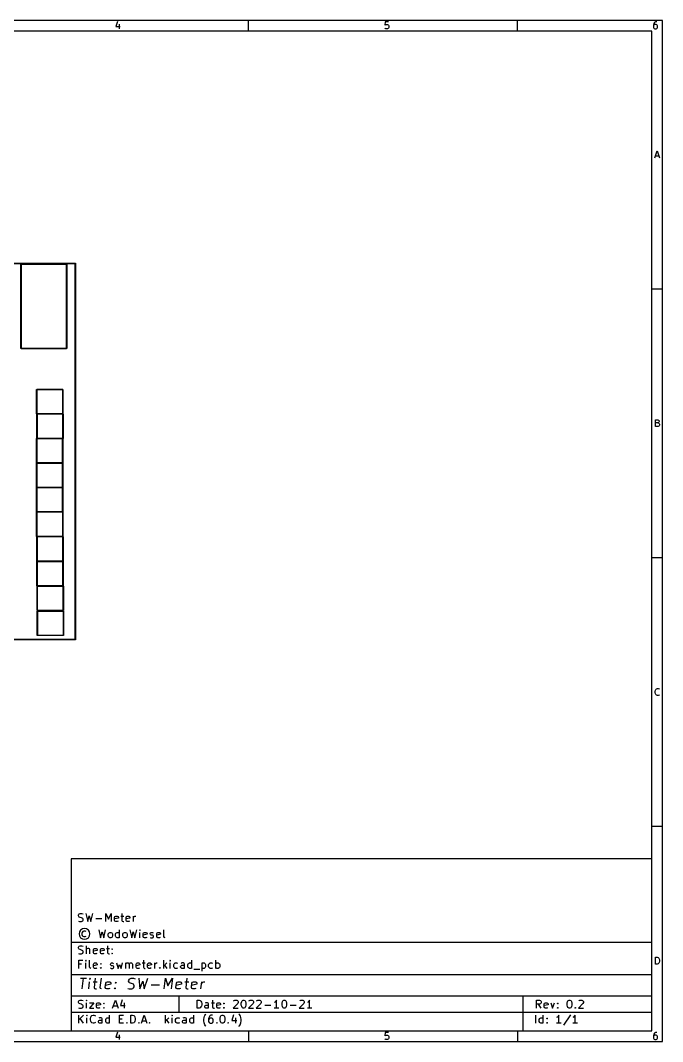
# Model space of a CAD drawing. Extents: x 10 to 287, y -200 to -10.
# Drawn here: x 167.6 to 287, y -200 to -10 of the extents above; entities that cross this region are included whole.
import ezdxf

# ---------------------------------------------------------------- set-up
doc = ezdxf.new("R2010")
doc.units = 0
doc.layers.add('BLACK', color=7, linetype='CONTINUOUS')

msp = doc.modelspace()

# ---------------------------------------------------------------- linework, layer by layer
at = {"layer": 'BLACK', "linetype": 'CONTINUOUS'}
for p, q in [((287.002, -10), (10, -10)), ((185.632, -10.2262), (185.323, -11.1548)), ((185.323, -11.1548), (186.127, -11.1548)), ((185.942, -10.7214), (185.942, -11.5881)), ((210, -12), (210, -10)), ((235.385, -10.2881), (235.323, -10.9071)), ((235.323, -10.9071), (235.385, -10.8452)), ((236.004, -10.2881), (235.385, -10.2881)), ((235.385, -10.8452), (235.508, -10.7833)), ((235.508, -10.7833), (235.818, -10.7833)), ((235.818, -10.7833), (235.942, -10.8452)), ((235.942, -10.8452), (236.004, -10.9071)), ((236.004, -10.9071), (236.065, -11.031)), ((236.065, -11.3405), (236.004, -11.4643)), ((236.065, -11.031), (236.065, -11.3405)), ((260, -12), (260, -10)), ((285.385, -10.5976), (285.323, -10.8452)), ((285.323, -10.8452), (285.323, -11.3405)), ((285.385, -10.9071), (285.323, -11.031)), ((285.323, -11.3405), (285.385, -11.4643)), ((285.508, -10.4119), (285.385, -10.5976)), ((285.446, -10.8452), (285.385, -10.9071)), ((285.57, -10.7833), (285.446, -10.8452)), ((285.57, -10.35), (285.508, -10.4119)), ((285.694, -10.2881), (285.57, -10.35)), ((285.818, -10.7833), (285.57, -10.7833)), ((285.942, -10.2881), (285.694, -10.2881)), ((285.942, -10.8452), (285.818, -10.7833)), ((286.004, -10.9071), (285.942, -10.8452)), ((286.065, -11.031), (286.004, -10.9071)), ((286.004, -11.4643), (286.065, -11.3405)), ((286.065, -11.3405), (286.065, -11.031)), ((287.002, -200.007), (287.002, -10)), ((285.002, -12), (12, -12)), ((235.385, -11.5262), (235.323, -11.4643)), ((235.508, -11.5881), (235.385, -11.5262)), ((235.818, -11.5881), (235.508, -11.5881)), ((235.942, -11.5262), (235.818, -11.5881)), ((236.004, -11.4643), (235.942, -11.5262)), ((285.002, -198.007), (285.002, -12)), ((285.385, -11.4643), (285.446, -11.5262)), ((285.446, -11.5262), (285.57, -11.5881)), ((285.57, -11.5881), (285.818, -11.5881)), ((285.818, -11.5881), (285.942, -11.5262)), ((285.942, -11.5262), (286.004, -11.4643)), ((285.569, -35.5881), (286.002, -34.2881)), ((285.693, -35.2167), (286.312, -35.2167)), ((286.002, -34.2881), (286.436, -35.5881)), ((98.155, -55.185), (177.79, -55.185)), ((177.74, -55.285), (98.205, -55.285)), ((167.65, -55.4), (167.657, -55.3823)), ((167.65, -71.05), (167.65, -55.4)), ((167.657, -55.3823), (167.675, -55.375)), ((167.675, -55.375), (176.175, -55.375)), ((167.7, -55.425), (167.7, -71.025)), ((176.15, -55.425), (167.7, -55.425)), ((176.15, -71.025), (176.15, -55.425)), ((176.175, -55.375), (176.193, -55.3823)), ((176.193, -55.3823), (176.2, -55.4)), ((176.2, -55.4), (176.2, -71.05)), ((177.74, -125.135), (177.74, -55.285)), ((177.79, -55.185), (177.825, -55.1996)), ((177.825, -55.1996), (177.84, -55.235)), ((177.84, -55.235), (177.84, -125.185)), ((287.002, -60), (285.002, -60)), ((167.657, -71.0677), (167.65, -71.05)), ((167.675, -71.075), (167.657, -71.0677)), ((176.175, -71.075), (167.675, -71.075)), ((167.7, -71.025), (176.15, -71.025)), ((176.193, -71.0677), (176.175, -71.075)), ((176.2, -71.05), (176.193, -71.0677)), ((170.58, -78.68), (170.587, -78.6623)), ((170.58, -83.18), (170.58, -78.68)), ((170.587, -78.6623), (170.605, -78.655)), ((170.605, -78.655), (175.455, -78.655)), ((170.63, -78.705), (170.63, -83.155)), ((175.43, -78.705), (170.63, -78.705)), ((175.43, -83.155), (175.43, -78.705)), ((175.455, -78.655), (175.473, -78.6623)), ((175.473, -78.6623), (175.48, -78.68)), ((175.48, -78.68), (175.48, -83.18)), ((170.587, -83.1977), (170.58, -83.18)), ((170.605, -83.205), (170.587, -83.1977)), ((175.455, -83.205), (170.605, -83.205)), ((170.605, -83.255), (170.612, -83.2373)), ((170.605, -87.755), (170.605, -83.255)), ((170.612, -83.2373), (170.63, -83.23)), ((170.63, -83.155), (175.43, -83.155)), ((170.63, -83.23), (175.48, -83.23)), ((170.655, -83.28), (170.655, -87.73)), ((175.455, -83.28), (170.655, -83.28)), ((175.473, -83.1977), (175.455, -83.205)), ((175.455, -87.73), (175.455, -83.28)), ((175.48, -83.18), (175.473, -83.1977)), ((175.48, -83.23), (175.498, -83.2373)), ((175.498, -83.2373), (175.505, -83.255)), ((175.505, -83.255), (175.505, -87.755)), ((285.662, -85.5881), (285.662, -84.2881)), ((285.662, -84.2881), (286.095, -84.2881)), ((286.095, -84.9071), (285.662, -84.9071)), ((286.095, -84.2881), (286.219, -84.35)), ((286.219, -84.8452), (286.095, -84.9071)), ((286.095, -84.9071), (286.281, -84.969)), ((286.219, -84.35), (286.281, -84.4119)), ((286.281, -84.7833), (286.219, -84.8452)), ((286.281, -84.4119), (286.343, -84.5357)), ((286.343, -84.6595), (286.281, -84.7833)), ((286.281, -84.969), (286.343, -85.031)), ((286.343, -85.4643), (286.281, -85.5262)), ((286.343, -84.5357), (286.343, -84.6595)), ((286.343, -85.031), (286.405, -85.1548)), ((286.405, -85.3405), (286.343, -85.4643)), ((286.405, -85.1548), (286.405, -85.3405)), ((286.157, -85.5881), (285.662, -85.5881)), ((286.281, -85.5262), (286.157, -85.5881)), ((170.555, -87.805), (170.562, -87.7873)), ((170.555, -92.305), (170.555, -87.805)), ((170.562, -87.7873), (170.58, -87.78)), ((170.58, -87.78), (170.63, -87.78)), ((170.612, -87.7727), (170.605, -87.755)), ((170.605, -87.83), (170.605, -92.28)), ((175.405, -87.83), (170.605, -87.83)), ((170.63, -87.78), (170.612, -87.7727)), ((170.655, -87.73), (175.455, -87.73)), ((175.405, -92.28), (175.405, -87.83)), ((175.48, -87.78), (175.43, -87.78)), ((175.43, -87.78), (175.448, -87.7873)), ((175.448, -87.7873), (175.455, -87.805)), ((175.455, -87.805), (175.455, -92.305)), ((175.498, -87.7727), (175.48, -87.78)), ((175.505, -87.755), (175.498, -87.7727)), ((170.562, -92.3227), (170.555, -92.305)), ((170.555, -92.38), (170.562, -92.3623)), ((170.555, -96.88), (170.555, -92.38)), ((170.58, -92.33), (170.562, -92.3227)), ((170.562, -92.3623), (170.58, -92.355)), ((175.43, -92.33), (170.58, -92.33)), ((170.58, -92.355), (175.43, -92.355)), ((170.605, -92.28), (175.405, -92.28)), ((170.605, -92.405), (170.605, -96.855)), ((175.405, -92.405), (170.605, -92.405)), ((175.405, -96.855), (175.405, -92.405)), ((175.448, -92.3227), (175.43, -92.33)), ((175.43, -92.355), (175.448, -92.3623)), ((175.455, -92.305), (175.448, -92.3227)), ((175.448, -92.3623), (175.455, -92.38)), ((175.455, -92.38), (175.455, -96.88)), ((170.562, -96.8977), (170.555, -96.88)), ((170.58, -96.905), (170.562, -96.8977)), ((170.605, -96.855), (175.405, -96.855)), ((175.448, -96.8977), (175.43, -96.905)), ((175.455, -96.88), (175.448, -96.8977)), ((170.555, -96.93), (170.562, -96.9123)), ((170.555, -101.43), (170.555, -96.93)), ((170.562, -96.9123), (170.58, -96.905)), ((170.605, -96.955), (170.605, -101.405)), ((175.405, -96.955), (170.605, -96.955)), ((175.405, -101.405), (175.405, -96.955)), ((175.43, -96.905), (175.448, -96.9123)), ((175.448, -96.9123), (175.455, -96.93)), ((175.455, -96.93), (175.455, -101.43)), ((170.562, -101.448), (170.555, -101.43)), ((170.58, -101.455), (170.562, -101.448)), ((170.605, -101.455), (170.58, -101.455)), ((170.58, -101.48), (170.587, -101.462)), ((170.58, -105.98), (170.58, -101.48)), ((170.587, -101.462), (170.605, -101.455)), ((170.605, -101.405), (175.405, -101.405)), ((170.63, -101.505), (170.63, -105.955)), ((175.43, -101.505), (170.63, -101.505)), ((175.448, -101.448), (175.43, -101.455)), ((175.43, -101.455), (175.455, -101.455)), ((175.43, -105.955), (175.43, -101.505)), ((175.455, -101.43), (175.448, -101.448)), ((175.455, -101.455), (175.473, -101.462)), ((175.473, -101.462), (175.48, -101.48)), ((175.48, -101.48), (175.48, -105.98)), ((170.587, -105.998), (170.58, -105.98)), ((170.605, -106.005), (170.587, -105.998)), ((175.455, -106.005), (170.605, -106.005)), ((170.605, -106.08), (170.612, -106.062)), ((170.605, -110.58), (170.605, -106.08)), ((170.612, -106.062), (170.63, -106.055)), ((170.63, -105.955), (175.43, -105.955)), ((170.63, -106.055), (175.48, -106.055)), ((170.655, -106.105), (170.655, -110.555)), ((175.455, -106.105), (170.655, -106.105)), ((175.473, -105.998), (175.455, -106.005)), ((175.455, -110.555), (175.455, -106.105)), ((175.48, -105.98), (175.473, -105.998)), ((175.48, -106.055), (175.498, -106.062)), ((175.498, -106.062), (175.505, -106.08)), ((175.505, -106.08), (175.505, -110.58)), ((287.002, -110), (285.002, -110)), ((170.612, -110.598), (170.605, -110.58)), ((170.63, -110.605), (170.612, -110.598)), ((175.48, -110.605), (170.63, -110.605)), ((170.63, -110.68), (170.637, -110.662)), ((170.63, -115.18), (170.63, -110.68)), ((170.637, -110.662), (170.655, -110.655)), ((170.655, -110.555), (175.455, -110.555)), ((170.655, -110.655), (175.505, -110.655)), ((170.68, -110.705), (170.68, -115.155)), ((175.48, -110.705), (170.68, -110.705)), ((175.498, -110.598), (175.48, -110.605)), ((175.48, -115.155), (175.48, -110.705)), ((175.505, -110.58), (175.498, -110.598)), ((175.505, -110.655), (175.523, -110.662)), ((175.523, -110.662), (175.53, -110.68)), ((175.53, -110.68), (175.53, -115.18)), ((170.637, -115.198), (170.63, -115.18)), ((170.655, -115.205), (170.637, -115.198)), ((175.505, -115.205), (170.655, -115.205)), ((170.655, -115.28), (170.662, -115.262)), ((170.655, -119.78), (170.655, -115.28)), ((170.662, -115.262), (170.68, -115.255)), ((170.68, -115.155), (175.48, -115.155)), ((170.68, -115.255), (175.53, -115.255)), ((170.705, -115.305), (170.705, -119.755)), ((175.505, -115.305), (170.705, -115.305)), ((175.523, -115.198), (175.505, -115.205)), ((175.505, -119.755), (175.505, -115.305)), ((175.53, -115.18), (175.523, -115.198)), ((175.53, -115.255), (175.548, -115.262)), ((175.548, -115.262), (175.555, -115.28)), ((175.555, -115.28), (175.555, -119.78)), ((170.662, -119.798), (170.655, -119.78)), ((170.68, -119.805), (170.662, -119.798)), ((175.53, -119.805), (170.68, -119.805)), ((170.705, -119.755), (175.505, -119.755)), ((170.705, -119.93), (170.712, -119.912)), ((170.705, -124.43), (170.705, -119.93)), ((170.712, -119.912), (170.73, -119.905)), ((170.73, -119.905), (175.58, -119.905)), ((170.755, -119.955), (170.755, -124.405)), ((175.555, -119.955), (170.755, -119.955)), ((175.548, -119.798), (175.53, -119.805)), ((175.555, -119.78), (175.548, -119.798)), ((175.555, -124.405), (175.555, -119.955)), ((175.58, -119.905), (175.598, -119.912)), ((175.598, -119.912), (175.605, -119.93)), ((175.605, -119.93), (175.605, -124.43)), ((177.79, -125.235), (98.155, -125.235)), ((98.205, -125.135), (177.74, -125.135)), ((170.712, -124.448), (170.705, -124.43)), ((170.73, -124.455), (170.712, -124.448)), ((175.58, -124.455), (170.73, -124.455)), ((170.755, -124.405), (175.555, -124.405)), ((175.598, -124.448), (175.58, -124.455)), ((175.605, -124.43), (175.598, -124.448)), ((177.825, -125.22), (177.79, -125.235)), ((177.84, -125.185), (177.825, -125.22)), ((285.6, -134.845), (285.662, -134.598)), ((285.6, -135.031), (285.6, -134.845)), ((285.662, -134.598), (285.724, -134.474)), ((285.724, -134.474), (285.847, -134.35)), ((285.847, -134.35), (286.033, -134.288)), ((286.033, -134.288), (286.157, -134.288)), ((286.157, -134.288), (286.343, -134.35)), ((286.343, -134.35), (286.405, -134.412)), ((285.662, -135.279), (285.6, -135.031)), ((285.724, -135.402), (285.662, -135.279)), ((285.847, -135.526), (285.724, -135.402)), ((286.033, -135.588), (285.847, -135.526)), ((286.157, -135.588), (286.033, -135.588)), ((286.343, -135.526), (286.157, -135.588)), ((286.405, -135.464), (286.343, -135.526)), ((287.002, -160), (285.002, -160)), ((177.002, -166.007), (177.002, -198.007)), ((285.002, -166.007), (177.002, -166.007)), ((285.002, -198.007), (285.002, -166.007)), ((178.363, -176.471), (178.434, -176.329)), ((178.363, -176.614), (178.363, -176.471)), ((178.434, -176.757), (178.363, -176.614)), ((178.434, -176.329), (178.506, -176.257)), ((178.506, -176.257), (178.649, -176.186)), ((178.649, -176.186), (179.006, -176.186)), ((179.006, -176.186), (179.22, -176.257)), ((179.72, -176.186), (180.077, -177.686)), ((180.077, -177.686), (180.363, -176.614)), ((180.363, -176.614), (180.649, -177.686)), ((180.649, -177.686), (181.006, -176.186)), ((183.434, -177.686), (183.434, -176.186)), ((183.434, -176.186), (183.934, -177.257)), ((183.934, -177.257), (184.434, -176.186)), ((184.434, -176.186), (184.434, -177.686)), ((185.149, -176.757), (185.291, -176.686)), ((185.291, -176.686), (185.577, -176.686)), ((185.577, -176.686), (185.72, -176.757)), ((186.22, -176.686), (186.791, -176.686)), ((186.434, -176.186), (186.434, -177.471)), ((187.291, -176.757), (187.434, -176.686)), ((187.434, -176.686), (187.72, -176.686)), ((187.72, -176.686), (187.863, -176.757)), ((188.577, -177.686), (188.577, -176.686)), ((188.72, -176.757), (188.863, -176.686)), ((188.863, -176.686), (189.006, -176.686)), ((178.363, -177.614), (178.577, -177.686)), ((178.506, -176.829), (178.434, -176.757)), ((178.649, -176.9), (178.506, -176.829)), ((178.577, -177.686), (178.934, -177.686)), ((178.934, -176.971), (178.649, -176.9)), ((179.077, -177.043), (178.934, -176.971)), ((178.934, -177.686), (179.077, -177.614)), ((179.149, -177.114), (179.077, -177.043)), ((179.077, -177.614), (179.149, -177.543)), ((179.22, -177.257), (179.149, -177.114)), ((179.149, -177.543), (179.22, -177.4)), ((179.22, -177.4), (179.22, -177.257)), ((181.577, -177.114), (182.72, -177.114)), ((185.077, -176.9), (185.149, -176.757)), ((185.077, -177.471), (185.077, -176.9)), ((185.791, -177.043), (185.077, -177.186)), ((185.149, -177.614), (185.077, -177.471)), ((185.291, -177.686), (185.149, -177.614)), ((185.577, -177.686), (185.291, -177.686)), ((185.72, -177.614), (185.577, -177.686)), ((185.72, -176.757), (185.791, -176.9)), ((185.791, -176.9), (185.791, -177.043)), ((186.434, -177.471), (186.506, -177.614)), ((186.506, -177.614), (186.649, -177.686)), ((186.649, -177.686), (186.791, -177.686)), ((187.22, -176.9), (187.291, -176.757)), ((187.22, -177.471), (187.22, -176.9)), ((187.934, -177.043), (187.22, -177.186)), ((187.291, -177.614), (187.22, -177.471)), ((187.434, -177.686), (187.291, -177.614)), ((187.72, -177.686), (187.434, -177.686)), ((187.863, -177.614), (187.72, -177.686)), ((187.863, -176.757), (187.934, -176.9)), ((187.934, -176.9), (187.934, -177.043)), ((188.577, -176.971), (188.649, -176.829)), ((188.649, -176.829), (188.72, -176.757)), ((178.554, -179.614), (178.483, -179.971)), ((178.483, -179.971), (178.554, -180.329)), ((178.769, -179.257), (178.554, -179.614)), ((178.554, -180.329), (178.769, -180.686)), ((179.126, -179.043), (178.769, -179.257)), ((179.054, -179.686), (178.983, -179.829)), ((178.983, -179.829), (178.983, -180.114)), ((178.983, -180.114), (179.054, -180.257)), ((179.197, -179.543), (179.054, -179.686)), ((179.054, -180.257), (179.197, -180.4)), ((179.483, -178.971), (179.126, -179.043)), ((179.34, -179.471), (179.197, -179.543)), ((179.197, -180.4), (179.34, -180.471)), ((179.626, -179.471), (179.34, -179.471)), ((179.34, -180.471), (179.626, -180.471)), ((179.84, -179.043), (179.483, -178.971)), ((179.769, -179.543), (179.626, -179.471)), ((179.626, -180.471), (179.769, -180.4)), ((180.197, -179.257), (179.84, -179.043)), ((180.411, -179.614), (180.197, -179.257)), ((180.197, -180.686), (180.411, -180.329)), ((180.483, -179.971), (180.411, -179.614)), ((180.411, -180.329), (180.483, -179.971)), ((182.126, -179.186), (182.483, -180.686)), ((182.483, -180.686), (182.769, -179.614)), ((182.769, -179.614), (183.054, -180.686)), ((183.054, -180.686), (183.411, -179.186)), ((183.911, -179.971), (183.983, -179.829)), ((183.911, -180.4), (183.911, -179.971)), ((183.983, -180.543), (183.911, -180.4)), ((183.983, -179.829), (184.054, -179.757)), ((184.054, -179.757), (184.197, -179.686)), ((184.197, -179.686), (184.411, -179.686)), ((184.411, -179.686), (184.554, -179.757)), ((184.554, -179.757), (184.626, -179.829)), ((184.626, -179.829), (184.697, -179.971)), ((184.697, -180.4), (184.626, -180.543)), ((184.697, -179.971), (184.697, -180.4)), ((185.269, -179.971), (185.34, -179.829)), ((185.269, -180.4), (185.269, -179.971)), ((185.34, -180.543), (185.269, -180.4)), ((185.34, -179.829), (185.411, -179.757)), ((185.411, -179.757), (185.554, -179.686)), ((185.554, -179.686), (185.84, -179.686)), ((185.84, -179.686), (185.983, -179.757)), ((185.983, -180.686), (185.983, -179.186)), ((186.626, -179.971), (186.697, -179.829)), ((186.626, -180.4), (186.626, -179.971)), ((186.697, -180.543), (186.626, -180.4)), ((186.697, -179.829), (186.769, -179.757)), ((186.769, -179.757), (186.911, -179.686)), ((186.911, -179.686), (187.126, -179.686)), ((187.126, -179.686), (187.269, -179.757)), ((187.269, -179.757), (187.34, -179.829)), ((187.34, -179.829), (187.411, -179.971)), ((187.411, -180.4), (187.34, -180.543)), ((187.411, -179.971), (187.411, -180.4)), ((187.911, -179.186), (188.269, -180.686)), ((188.269, -180.686), (188.554, -179.614)), ((188.554, -179.614), (188.84, -180.686)), ((188.84, -180.686), (189.197, -179.186)), ((189.769, -179.186), (189.697, -179.257)), ((189.697, -179.257), (189.769, -179.329)), ((189.84, -179.257), (189.769, -179.186)), ((189.769, -179.186), (189.769, -179.329)), ((189.769, -179.329), (189.84, -179.257)), ((189.769, -180.686), (189.769, -179.686)), ((190.411, -179.9), (190.483, -179.757)), ((190.411, -180.471), (190.411, -179.9)), ((191.126, -180.043), (190.411, -180.186)), ((190.483, -180.614), (190.411, -180.471)), ((190.483, -179.757), (190.626, -179.686)), ((190.626, -179.686), (190.911, -179.686)), ((190.911, -179.686), (191.054, -179.757)), ((191.054, -179.757), (191.126, -179.9)), ((191.126, -179.9), (191.126, -180.043)), ((191.697, -179.9), (191.769, -179.757)), ((191.697, -179.971), (191.697, -179.9)), ((191.769, -180.114), (191.697, -179.971)), ((191.769, -179.757), (191.911, -179.686)), ((191.911, -180.186), (191.769, -180.114)), ((191.911, -179.686), (192.126, -179.686)), ((192.126, -180.186), (191.911, -180.186)), ((192.126, -179.686), (192.269, -179.757)), ((192.269, -180.257), (192.126, -180.186)), ((192.34, -180.4), (192.269, -180.257)), ((192.269, -180.614), (192.34, -180.471)), ((192.34, -180.471), (192.34, -180.4)), ((192.911, -179.9), (192.983, -179.757)), ((192.911, -180.471), (192.911, -179.9)), ((193.626, -180.043), (192.911, -180.186)), ((192.983, -180.614), (192.911, -180.471)), ((192.983, -179.757), (193.126, -179.686)), ((193.126, -179.686), (193.411, -179.686)), ((193.411, -179.686), (193.554, -179.757)), ((193.554, -179.757), (193.626, -179.9)), ((193.626, -179.9), (193.626, -180.043)), ((194.269, -180.471), (194.269, -179.186)), ((194.34, -180.614), (194.269, -180.471)), ((177.002, -181.507), (285.002, -181.507)), ((178.363, -182.471), (178.434, -182.329)), ((178.434, -182.329), (178.506, -182.257)), ((178.506, -182.257), (178.649, -182.186)), ((178.649, -182.186), (179.006, -182.186)), ((178.769, -180.686), (179.126, -180.9)), ((179.006, -182.186), (179.22, -182.257)), ((179.126, -180.9), (179.483, -180.971)), ((179.483, -180.971), (179.84, -180.9)), ((179.84, -180.9), (180.197, -180.686)), ((179.863, -183.686), (179.863, -182.186)), ((183.791, -182.186), (183.791, -183.471)), ((184.054, -180.614), (183.983, -180.543)), ((184.197, -180.686), (184.054, -180.614)), ((184.411, -180.686), (184.197, -180.686)), ((184.554, -180.614), (184.411, -180.686)), ((184.626, -180.543), (184.554, -180.614)), ((185.411, -180.614), (185.34, -180.543)), ((185.554, -180.686), (185.411, -180.614)), ((185.84, -180.686), (185.554, -180.686)), ((185.983, -180.614), (185.84, -180.686)), ((186.769, -180.614), (186.697, -180.543)), ((186.911, -180.686), (186.769, -180.614)), ((187.126, -180.686), (186.911, -180.686)), ((187.269, -180.614), (187.126, -180.686)), ((187.34, -180.543), (187.269, -180.614)), ((190.626, -180.686), (190.483, -180.614)), ((190.911, -180.686), (190.626, -180.686)), ((191.054, -180.614), (190.911, -180.686)), ((191.697, -180.614), (191.84, -180.686)), ((191.84, -180.686), (192.126, -180.686)), ((192.126, -180.686), (192.269, -180.614)), ((193.126, -180.686), (192.983, -180.614)), ((193.411, -180.686), (193.126, -180.686)), ((193.554, -180.614), (193.411, -180.686)), ((194.483, -180.686), (194.34, -180.614)), ((178.363, -182.614), (178.363, -182.471)), ((178.434, -182.757), (178.363, -182.614)), ((178.363, -183.614), (178.577, -183.686)), ((178.506, -182.829), (178.434, -182.757)), ((178.649, -182.9), (178.506, -182.829)), ((178.577, -183.686), (178.934, -183.686)), ((178.934, -182.971), (178.649, -182.9)), ((179.077, -183.043), (178.934, -182.971)), ((178.934, -183.686), (179.077, -183.614)), ((179.149, -183.114), (179.077, -183.043)), ((179.077, -183.614), (179.149, -183.543)), ((179.22, -183.257), (179.149, -183.114)), ((179.149, -183.543), (179.22, -183.4)), ((179.22, -183.4), (179.22, -183.257)), ((179.934, -182.757), (179.863, -182.829)), ((180.077, -182.686), (179.934, -182.757)), ((180.291, -182.686), (180.077, -182.686)), ((180.434, -182.757), (180.291, -182.686)), ((180.506, -182.9), (180.434, -182.757)), ((180.506, -183.686), (180.506, -182.9)), ((181.149, -182.9), (181.22, -182.757)), ((181.149, -183.471), (181.149, -182.9)), ((181.863, -183.043), (181.149, -183.186)), ((181.22, -183.614), (181.149, -183.471)), ((181.22, -182.757), (181.363, -182.686)), ((181.363, -183.686), (181.22, -183.614)), ((181.363, -182.686), (181.649, -182.686)), ((181.649, -183.686), (181.363, -183.686)), ((181.649, -182.686), (181.791, -182.757)), ((181.791, -183.614), (181.649, -183.686)), ((181.791, -182.757), (181.863, -182.9)), ((181.863, -182.9), (181.863, -183.043)), ((182.434, -182.9), (182.506, -182.757)), ((182.434, -183.471), (182.434, -182.9)), ((183.149, -183.043), (182.434, -183.186)), ((182.506, -183.614), (182.434, -183.471)), ((182.506, -182.757), (182.649, -182.686)), ((182.649, -183.686), (182.506, -183.614)), ((182.649, -182.686), (182.934, -182.686)), ((182.934, -183.686), (182.649, -183.686)), ((182.934, -182.686), (183.077, -182.757)), ((183.077, -183.614), (182.934, -183.686)), ((183.077, -182.757), (183.149, -182.9)), ((183.149, -182.9), (183.149, -183.043)), ((183.577, -182.686), (184.149, -182.686)), ((183.791, -183.471), (183.863, -183.614)), ((183.863, -183.614), (184.006, -183.686)), ((184.006, -183.686), (184.149, -183.686)), ((184.577, -182.829), (184.649, -182.757)), ((184.649, -182.9), (184.577, -182.829)), ((184.577, -183.614), (184.649, -183.543)), ((184.649, -183.686), (184.577, -183.614)), ((184.649, -182.757), (184.72, -182.829)), ((184.649, -182.757), (184.649, -182.9)), ((184.72, -182.829), (184.649, -182.9)), ((184.649, -183.543), (184.72, -183.614)), ((184.649, -183.543), (184.649, -183.686)), ((184.72, -183.614), (184.649, -183.686)), ((285.662, -185.588), (285.662, -184.288)), ((285.662, -184.288), (285.971, -184.288)), ((285.971, -184.288), (286.157, -184.35)), ((178.434, -186.386), (178.434, -184.886)), ((178.434, -184.886), (179.149, -184.886)), ((178.934, -185.6), (178.434, -185.6)), ((179.72, -184.886), (179.649, -184.957)), ((179.649, -184.957), (179.72, -185.029)), ((179.791, -184.957), (179.72, -184.886)), ((179.72, -184.886), (179.72, -185.029)), ((179.72, -185.029), (179.791, -184.957)), ((179.72, -186.386), (179.72, -185.386)), ((180.434, -186.171), (180.434, -184.886)), ((180.506, -186.314), (180.434, -186.171)), ((181.149, -185.6), (181.22, -185.457)), ((181.149, -186.171), (181.149, -185.6)), ((181.863, -185.743), (181.149, -185.886)), ((181.22, -186.314), (181.149, -186.171)), ((181.22, -185.457), (181.363, -185.386)), ((181.363, -185.386), (181.649, -185.386)), ((181.649, -185.386), (181.791, -185.457)), ((181.791, -185.457), (181.863, -185.6)), ((181.863, -185.6), (181.863, -185.743)), ((182.434, -185.529), (182.506, -185.457)), ((182.506, -185.6), (182.434, -185.529)), ((182.506, -185.457), (182.577, -185.529)), ((182.506, -185.457), (182.506, -185.6)), ((182.577, -185.529), (182.506, -185.6)), ((184.291, -185.6), (184.363, -185.457)), ((184.291, -185.671), (184.291, -185.6)), ((184.363, -185.814), (184.291, -185.671)), ((184.363, -185.457), (184.506, -185.386)), ((184.506, -185.886), (184.363, -185.814)), ((184.506, -185.386), (184.72, -185.386)), ((184.72, -185.886), (184.506, -185.886)), ((184.72, -185.386), (184.863, -185.457)), ((184.863, -185.957), (184.72, -185.886)), ((184.934, -186.1), (184.863, -185.957)), ((184.863, -186.314), (184.934, -186.171)), ((184.934, -186.171), (184.934, -186.1)), ((185.434, -185.386), (185.72, -186.386)), ((185.72, -186.386), (186.006, -185.671)), ((186.006, -185.671), (186.291, -186.386)), ((186.291, -186.386), (186.577, -185.386)), ((187.149, -186.386), (187.149, -185.386)), ((187.149, -185.529), (187.22, -185.457)), ((187.22, -185.457), (187.363, -185.386)), ((187.363, -185.386), (187.577, -185.386)), ((187.577, -185.386), (187.72, -185.457)), ((187.72, -185.457), (187.791, -185.6)), ((187.791, -185.6), (187.863, -185.457)), ((187.791, -185.6), (187.791, -186.386)), ((187.863, -185.457), (188.006, -185.386)), ((188.006, -185.386), (188.22, -185.386)), ((188.22, -185.386), (188.363, -185.457)), ((188.363, -185.457), (188.434, -185.6)), ((188.434, -185.6), (188.434, -186.386)), ((189.077, -185.6), (189.149, -185.457)), ((189.077, -186.171), (189.077, -185.6)), ((189.791, -185.743), (189.077, -185.886)), ((189.149, -186.314), (189.077, -186.171)), ((189.149, -185.457), (189.291, -185.386)), ((189.291, -185.386), (189.577, -185.386)), ((189.577, -185.386), (189.72, -185.457)), ((189.72, -185.457), (189.791, -185.6)), ((189.791, -185.6), (189.791, -185.743)), ((190.22, -185.386), (190.791, -185.386)), ((190.434, -184.886), (190.434, -186.171)), ((190.434, -186.171), (190.506, -186.314)), ((191.22, -185.6), (191.291, -185.457)), ((191.22, -186.171), (191.22, -185.6)), ((191.934, -185.743), (191.22, -185.886)), ((191.291, -186.314), (191.22, -186.171)), ((191.291, -185.457), (191.434, -185.386)), ((191.434, -185.386), (191.72, -185.386)), ((191.72, -185.386), (191.863, -185.457)), ((191.863, -185.457), (191.934, -185.6)), ((191.934, -185.6), (191.934, -185.743)), ((192.577, -186.386), (192.577, -185.386)), ((192.577, -185.671), (192.649, -185.529)), ((192.649, -185.529), (192.72, -185.457)), ((192.72, -185.457), (192.863, -185.386)), ((192.863, -185.386), (193.006, -185.386)), ((194.22, -186.386), (194.22, -184.886)), ((194.791, -185.386), (194.22, -185.957)), ((194.363, -185.814), (194.791, -186.386)), ((195.434, -184.886), (195.363, -184.957)), ((195.363, -184.957), (195.434, -185.029)), ((195.506, -184.957), (195.434, -184.886)), ((195.434, -184.886), (195.434, -185.029)), ((195.434, -185.029), (195.506, -184.957)), ((195.434, -186.386), (195.434, -185.386)), ((196.077, -185.671), (196.149, -185.529)), ((196.077, -186.1), (196.077, -185.671)), ((196.149, -186.243), (196.077, -186.1)), ((196.149, -185.529), (196.22, -185.457)), ((196.22, -185.457), (196.363, -185.386)), ((196.363, -185.386), (196.649, -185.386)), ((196.649, -185.386), (196.791, -185.457)), ((197.363, -186.029), (197.434, -185.886)), ((197.363, -186.171), (197.363, -186.029)), ((197.434, -186.314), (197.363, -186.171)), ((197.577, -185.386), (197.434, -185.457)), ((197.434, -185.886), (197.577, -185.814)), ((197.863, -185.386), (197.577, -185.386)), ((197.577, -185.814), (197.934, -185.814)), ((198.006, -185.457), (197.863, -185.386)), ((197.934, -185.814), (198.077, -185.743)), ((198.077, -185.6), (198.006, -185.457)), ((198.077, -186.386), (198.077, -185.6)), ((198.72, -185.671), (198.791, -185.529)), ((198.72, -186.1), (198.72, -185.671)), ((198.791, -186.243), (198.72, -186.1)), ((198.791, -185.529), (198.863, -185.457)), ((198.863, -185.457), (199.006, -185.386)), ((199.006, -185.386), (199.291, -185.386)), ((199.291, -185.386), (199.434, -185.457)), ((199.434, -186.386), (199.434, -184.886)), ((201.291, -185.386), (201.291, -186.886)), ((201.291, -185.457), (201.434, -185.386)), ((201.434, -185.386), (201.72, -185.386)), ((201.72, -185.386), (201.863, -185.457)), ((201.863, -185.457), (201.934, -185.529)), ((201.934, -185.529), (202.006, -185.671)), ((202.006, -186.1), (201.934, -186.243)), ((202.006, -185.671), (202.006, -186.1)), ((202.577, -185.671), (202.649, -185.529)), ((202.577, -186.1), (202.577, -185.671)), ((202.649, -186.243), (202.577, -186.1)), ((202.649, -185.529), (202.72, -185.457)), ((202.72, -185.457), (202.863, -185.386)), ((202.863, -185.386), (203.149, -185.386)), ((203.149, -185.386), (203.291, -185.457)), ((203.934, -186.386), (203.934, -184.886)), ((203.934, -185.457), (204.077, -185.386)), ((204.077, -185.386), (204.363, -185.386)), ((204.363, -185.386), (204.506, -185.457)), ((204.506, -185.457), (204.577, -185.529)), ((204.577, -185.529), (204.649, -185.671)), ((204.649, -186.1), (204.577, -186.243)), ((204.649, -185.671), (204.649, -186.1)), ((285.971, -185.588), (285.662, -185.588)), ((286.157, -185.526), (285.971, -185.588)), ((286.157, -184.35), (286.281, -184.474)), ((286.281, -185.402), (286.157, -185.526)), ((286.281, -184.474), (286.343, -184.598)), ((286.343, -185.279), (286.281, -185.402)), ((286.343, -184.598), (286.405, -184.845)), ((286.405, -185.031), (286.343, -185.279)), ((286.405, -184.845), (286.405, -185.031)), ((177.002, -187.507), (285.002, -187.507)), ((180.649, -186.386), (180.506, -186.314)), ((181.363, -186.386), (181.22, -186.314)), ((181.649, -186.386), (181.363, -186.386)), ((181.791, -186.314), (181.649, -186.386)), ((182.434, -186.314), (182.506, -186.243)), ((182.506, -186.386), (182.434, -186.314)), ((182.506, -186.243), (182.577, -186.314)), ((182.506, -186.243), (182.506, -186.386)), ((182.577, -186.314), (182.506, -186.386)), ((184.291, -186.314), (184.434, -186.386)), ((184.434, -186.386), (184.72, -186.386)), ((184.72, -186.386), (184.863, -186.314)), ((189.291, -186.386), (189.149, -186.314)), ((189.577, -186.386), (189.291, -186.386)), ((189.72, -186.314), (189.577, -186.386)), ((190.506, -186.314), (190.649, -186.386)), ((190.649, -186.386), (190.791, -186.386)), ((191.434, -186.386), (191.291, -186.314)), ((191.72, -186.386), (191.434, -186.386)), ((191.863, -186.314), (191.72, -186.386)), ((193.434, -186.314), (193.506, -186.243)), ((193.506, -186.386), (193.434, -186.314)), ((193.506, -186.243), (193.577, -186.314)), ((193.506, -186.243), (193.506, -186.386)), ((193.577, -186.314), (193.506, -186.386)), ((196.22, -186.314), (196.149, -186.243)), ((196.363, -186.386), (196.22, -186.314)), ((196.649, -186.386), (196.363, -186.386)), ((196.791, -186.314), (196.649, -186.386)), ((197.577, -186.386), (197.434, -186.314)), ((197.934, -186.386), (197.577, -186.386)), ((198.077, -186.314), (197.934, -186.386)), ((198.863, -186.314), (198.791, -186.243)), ((199.006, -186.386), (198.863, -186.314)), ((199.291, -186.386), (199.006, -186.386)), ((199.434, -186.314), (199.291, -186.386)), ((199.791, -186.529), (200.934, -186.529)), ((201.434, -186.386), (201.291, -186.314)), ((201.72, -186.386), (201.434, -186.386)), ((201.863, -186.314), (201.72, -186.386)), ((201.934, -186.243), (201.863, -186.314)), ((202.72, -186.314), (202.649, -186.243)), ((202.863, -186.386), (202.72, -186.314)), ((203.149, -186.386), (202.863, -186.386)), ((203.291, -186.314), (203.149, -186.386)), ((204.077, -186.386), (203.934, -186.314)), ((204.363, -186.386), (204.077, -186.386)), ((204.506, -186.314), (204.363, -186.386)), ((204.577, -186.243), (204.506, -186.314)), ((178.715, -188.212), (179.857, -188.212)), ((179.036, -190.212), (179.286, -188.212)), ((180.274, -190.212), (180.441, -188.879)), ((180.524, -188.212), (180.417, -188.307)), ((180.417, -188.307), (180.5, -188.402)), ((180.524, -188.212), (180.5, -188.402)), ((180.5, -188.402), (180.607, -188.307)), ((180.607, -188.307), (180.524, -188.212)), ((181.107, -188.879), (181.869, -188.879)), ((181.476, -188.212), (181.262, -189.926)), ((181.262, -189.926), (181.334, -190.117)), ((182.405, -189.926), (182.619, -188.212)), ((182.476, -190.117), (182.405, -189.926)), ((183.357, -189.926), (183.453, -189.164)), ((183.429, -190.117), (183.357, -189.926)), ((184.381, -189.355), (183.405, -189.545)), ((183.453, -189.164), (183.572, -188.974)), ((183.572, -188.974), (183.774, -188.879)), ((183.774, -188.879), (184.155, -188.879)), ((184.155, -188.879), (184.334, -188.974)), ((184.334, -188.974), (184.405, -189.164)), ((184.405, -189.164), (184.381, -189.355)), ((185.179, -189.069), (185.286, -188.974)), ((185.262, -189.164), (185.179, -189.069)), ((185.286, -188.974), (185.262, -189.164)), ((185.369, -189.069), (185.262, -189.164)), ((185.286, -188.974), (185.369, -189.069)), ((187.691, -188.783), (187.715, -188.593)), ((187.762, -188.974), (187.691, -188.783)), ((187.715, -188.593), (187.834, -188.402)), ((187.846, -189.069), (187.762, -188.974)), ((187.834, -188.402), (187.941, -188.307)), ((188.024, -189.164), (187.846, -189.069)), ((187.941, -188.307), (188.143, -188.212)), ((188.393, -189.26), (188.024, -189.164)), ((188.143, -188.212), (188.619, -188.212)), ((188.572, -189.355), (188.393, -189.26)), ((188.655, -189.45), (188.572, -189.355)), ((188.584, -190.021), (188.703, -189.831)), ((188.619, -188.212), (188.893, -188.307)), ((188.726, -189.641), (188.655, -189.45)), ((188.703, -189.831), (188.726, -189.641)), ((189.572, -188.212), (189.798, -190.212)), ((189.798, -190.212), (190.357, -188.783)), ((190.357, -188.783), (190.56, -190.212)), ((190.56, -190.212), (191.286, -188.212)), ((191.893, -189.45), (193.417, -189.45)), ((194.274, -190.212), (194.524, -188.212)), ((194.524, -188.212), (195.012, -189.641)), ((195.012, -189.641), (195.857, -188.212)), ((195.857, -188.212), (195.607, -190.212)), ((196.5, -189.926), (196.596, -189.164)), ((196.572, -190.117), (196.5, -189.926)), ((197.524, -189.355), (196.548, -189.545)), ((196.596, -189.164), (196.715, -188.974)), ((196.715, -188.974), (196.917, -188.879)), ((196.917, -188.879), (197.298, -188.879)), ((197.298, -188.879), (197.476, -188.974)), ((197.476, -188.974), (197.548, -189.164)), ((197.548, -189.164), (197.524, -189.355)), ((198.155, -188.879), (198.917, -188.879)), ((198.524, -188.212), (198.31, -189.926)), ((198.31, -189.926), (198.381, -190.117)), ((199.357, -189.926), (199.453, -189.164)), ((199.429, -190.117), (199.357, -189.926)), ((200.381, -189.355), (199.405, -189.545)), ((199.453, -189.164), (199.572, -188.974)), ((199.572, -188.974), (199.774, -188.879)), ((199.774, -188.879), (200.155, -188.879)), ((200.155, -188.879), (200.334, -188.974)), ((200.334, -188.974), (200.405, -189.164)), ((200.405, -189.164), (200.381, -189.355)), ((201.131, -190.212), (201.298, -188.879)), ((201.25, -189.26), (201.369, -189.069)), ((201.369, -189.069), (201.476, -188.974)), ((201.476, -188.974), (201.679, -188.879)), ((201.679, -188.879), (201.869, -188.879)), ((177.002, -191.507), (285.002, -191.507)), ((181.334, -190.117), (181.512, -190.212)), ((181.512, -190.212), (181.703, -190.212)), ((182.655, -190.212), (182.476, -190.117)), ((183.607, -190.212), (183.429, -190.117)), ((183.988, -190.212), (183.607, -190.212)), ((184.191, -190.117), (183.988, -190.212)), ((185.048, -190.117), (185.155, -190.021)), ((185.131, -190.212), (185.048, -190.117)), ((185.155, -190.021), (185.131, -190.212)), ((185.238, -190.117), (185.131, -190.212)), ((185.155, -190.021), (185.238, -190.117)), ((187.524, -190.117), (187.798, -190.212)), ((187.798, -190.212), (188.274, -190.212)), ((188.274, -190.212), (188.476, -190.117)), ((188.476, -190.117), (188.584, -190.021)), ((196.75, -190.212), (196.572, -190.117)), ((197.131, -190.212), (196.75, -190.212)), ((197.002, -191.507), (197.002, -194.507)), ((197.334, -190.117), (197.131, -190.212)), ((198.381, -190.117), (198.56, -190.212)), ((198.56, -190.212), (198.75, -190.212)), ((199.607, -190.212), (199.429, -190.117)), ((199.988, -190.212), (199.607, -190.212)), ((200.191, -190.117), (199.988, -190.212)), ((261.002, -191.507), (261.002, -198.007)), ((178.363, -192.571), (178.434, -192.429)), ((178.363, -192.714), (178.363, -192.571)), ((178.434, -192.857), (178.363, -192.714)), ((178.363, -193.714), (178.577, -193.786)), ((178.434, -192.429), (178.506, -192.357)), ((178.506, -192.929), (178.434, -192.857)), ((178.506, -192.357), (178.649, -192.286)), ((178.649, -193), (178.506, -192.929)), ((178.577, -193.786), (178.934, -193.786)), ((178.649, -192.286), (179.006, -192.286)), ((178.934, -193.071), (178.649, -193)), ((179.077, -193.143), (178.934, -193.071)), ((178.934, -193.786), (179.077, -193.714)), ((179.006, -192.286), (179.22, -192.357)), ((179.149, -193.214), (179.077, -193.143)), ((179.077, -193.714), (179.149, -193.643)), ((179.22, -193.357), (179.149, -193.214)), ((179.149, -193.643), (179.22, -193.5)), ((179.22, -193.5), (179.22, -193.357)), ((179.863, -192.286), (179.791, -192.357)), ((179.791, -192.357), (179.863, -192.429)), ((179.934, -192.357), (179.863, -192.286)), ((179.863, -192.286), (179.863, -192.429)), ((179.863, -192.429), (179.934, -192.357)), ((179.863, -193.786), (179.863, -192.786)), ((180.434, -192.786), (181.22, -192.786)), ((181.22, -192.786), (180.434, -193.786)), ((180.434, -193.786), (181.22, -193.786)), ((181.72, -193), (181.791, -192.857)), ((181.72, -193.571), (181.72, -193)), ((182.434, -193.143), (181.72, -193.286)), ((181.791, -193.714), (181.72, -193.571)), ((181.791, -192.857), (181.934, -192.786)), ((181.934, -193.786), (181.791, -193.714)), ((181.934, -192.786), (182.22, -192.786)), ((182.22, -193.786), (181.934, -193.786)), ((182.22, -192.786), (182.363, -192.857)), ((182.363, -193.714), (182.22, -193.786)), ((182.363, -192.857), (182.434, -193)), ((182.434, -193), (182.434, -193.143)), ((183.006, -192.929), (183.077, -192.857)), ((183.077, -193), (183.006, -192.929)), ((183.006, -193.714), (183.077, -193.643)), ((183.077, -193.786), (183.006, -193.714)), ((183.077, -192.857), (183.149, -192.929)), ((183.077, -192.857), (183.077, -193)), ((183.149, -192.929), (183.077, -193)), ((183.077, -193.643), (183.149, -193.714)), ((183.077, -193.643), (183.077, -193.786)), ((183.149, -193.714), (183.077, -193.786)), ((184.72, -193.786), (185.22, -192.286)), ((184.863, -193.357), (185.577, -193.357)), ((185.22, -192.286), (185.72, -193.786)), ((186.506, -192.214), (186.149, -193.286)), ((186.149, -193.286), (187.077, -193.286)), ((186.863, -192.786), (186.863, -193.786)), ((200.434, -193.786), (200.434, -192.286)), ((200.434, -192.286), (200.791, -192.286)), ((200.791, -193.786), (200.434, -193.786)), ((200.791, -192.286), (201.006, -192.357)), ((201.006, -193.714), (200.791, -193.786)), ((201.006, -192.357), (201.149, -192.5)), ((201.149, -193.571), (201.006, -193.714)), ((201.149, -192.5), (201.22, -192.643)), ((201.22, -193.429), (201.149, -193.571)), ((201.22, -192.643), (201.291, -192.929)), ((201.291, -193.143), (201.22, -193.429)), ((201.291, -192.929), (201.291, -193.143)), ((201.863, -193.429), (201.934, -193.286)), ((201.863, -193.571), (201.863, -193.429)), ((201.934, -193.714), (201.863, -193.571)), ((202.077, -192.786), (201.934, -192.857)), ((201.934, -193.286), (202.077, -193.214)), ((202.077, -193.786), (201.934, -193.714)), ((202.363, -192.786), (202.077, -192.786)), ((202.077, -193.214), (202.434, -193.214)), ((202.434, -193.786), (202.077, -193.786)), ((202.506, -192.857), (202.363, -192.786)), ((202.434, -193.214), (202.577, -193.143)), ((202.577, -193.714), (202.434, -193.786)), ((202.577, -193), (202.506, -192.857)), ((202.577, -193.786), (202.577, -193)), ((203.077, -192.786), (203.649, -192.786)), ((203.291, -192.286), (203.291, -193.571)), ((203.291, -193.571), (203.363, -193.714)), ((203.363, -193.714), (203.506, -193.786)), ((203.506, -193.786), (203.649, -193.786)), ((204.077, -193), (204.149, -192.857)), ((204.077, -193.571), (204.077, -193)), ((204.791, -193.143), (204.077, -193.286)), ((204.149, -193.714), (204.077, -193.571)), ((204.149, -192.857), (204.291, -192.786)), ((204.291, -193.786), (204.149, -193.714)), ((204.291, -192.786), (204.577, -192.786)), ((204.577, -193.786), (204.291, -193.786)), ((204.577, -192.786), (204.72, -192.857)), ((204.72, -193.714), (204.577, -193.786)), ((204.72, -192.857), (204.791, -193)), ((204.791, -193), (204.791, -193.143)), ((205.363, -192.929), (205.434, -192.857)), ((205.434, -193), (205.363, -192.929)), ((205.363, -193.714), (205.434, -193.643)), ((205.434, -193.786), (205.363, -193.714)), ((205.434, -192.857), (205.506, -192.929)), ((205.434, -192.857), (205.434, -193)), ((205.506, -192.929), (205.434, -193)), ((205.434, -193.643), (205.506, -193.714)), ((205.434, -193.643), (205.434, -193.786)), ((205.506, -193.714), (205.434, -193.786)), ((208.006, -192.929), (207.149, -193.786)), ((207.149, -193.786), (208.077, -193.786)), ((207.22, -192.429), (207.291, -192.357)), ((207.291, -192.357), (207.434, -192.286)), ((207.434, -192.286), (207.791, -192.286)), ((207.791, -192.286), (207.934, -192.357)), ((207.934, -192.357), (208.006, -192.429)), ((208.006, -192.429), (208.077, -192.571)), ((208.077, -192.714), (208.006, -192.929)), ((208.077, -192.571), (208.077, -192.714)), ((208.649, -192.857), (208.72, -192.571)), ((208.649, -193.214), (208.649, -192.857)), ((208.72, -193.5), (208.649, -193.214)), ((208.72, -192.571), (208.791, -192.429)), ((208.791, -193.643), (208.72, -193.5)), ((208.791, -192.429), (208.863, -192.357)), ((208.863, -193.714), (208.791, -193.643)), ((208.863, -192.357), (209.006, -192.286)), ((209.006, -193.786), (208.863, -193.714)), ((209.006, -192.286), (209.149, -192.286)), ((209.149, -193.786), (209.006, -193.786)), ((209.149, -192.286), (209.291, -192.357)), ((209.291, -193.714), (209.149, -193.786)), ((209.291, -192.357), (209.363, -192.429)), ((209.363, -193.643), (209.291, -193.714)), ((209.363, -192.429), (209.434, -192.571)), ((209.434, -193.5), (209.363, -193.643)), ((209.434, -192.571), (209.506, -192.857)), ((209.506, -193.214), (209.434, -193.5)), ((209.506, -192.857), (209.506, -193.214)), ((210.863, -192.929), (210.006, -193.786)), ((210.006, -193.786), (210.934, -193.786)), ((210.077, -192.429), (210.149, -192.357)), ((210.149, -192.357), (210.291, -192.286)), ((210.291, -192.286), (210.649, -192.286)), ((210.649, -192.286), (210.791, -192.357)), ((210.791, -192.357), (210.863, -192.429)), ((210.863, -192.429), (210.934, -192.571)), ((210.934, -192.714), (210.863, -192.929)), ((210.934, -192.571), (210.934, -192.714)), ((212.291, -192.929), (211.434, -193.786)), ((211.434, -193.786), (212.363, -193.786)), ((211.506, -192.429), (211.577, -192.357)), ((211.577, -192.357), (211.72, -192.286)), ((211.72, -192.286), (212.077, -192.286)), ((212.077, -192.286), (212.22, -192.357)), ((212.22, -192.357), (212.291, -192.429)), ((212.291, -192.429), (212.363, -192.571)), ((212.363, -192.714), (212.291, -192.929)), ((212.363, -192.571), (212.363, -192.714)), ((213.006, -193.214), (214.149, -193.214)), ((214.934, -192.643), (214.791, -192.714)), ((215.649, -193.786), (214.791, -193.786)), ((215.077, -192.5), (214.934, -192.643)), ((215.22, -192.286), (215.077, -192.5)), ((215.22, -193.786), (215.22, -192.286)), ((216.22, -192.857), (216.291, -192.571)), ((216.22, -193.214), (216.22, -192.857)), ((216.291, -193.5), (216.22, -193.214)), ((216.291, -192.571), (216.363, -192.429)), ((216.363, -193.643), (216.291, -193.5)), ((216.363, -192.429), (216.434, -192.357)), ((216.434, -193.714), (216.363, -193.643)), ((216.434, -192.357), (216.577, -192.286)), ((216.577, -193.786), (216.434, -193.714)), ((216.577, -192.286), (216.72, -192.286)), ((216.72, -193.786), (216.577, -193.786)), ((216.72, -192.286), (216.863, -192.357)), ((216.863, -193.714), (216.72, -193.786)), ((216.863, -192.357), (216.934, -192.429)), ((216.934, -193.643), (216.863, -193.714)), ((216.934, -192.429), (217.006, -192.571)), ((217.006, -193.5), (216.934, -193.643)), ((217.006, -192.571), (217.077, -192.857)), ((217.077, -193.214), (217.006, -193.5)), ((217.077, -192.857), (217.077, -193.214)), ((217.72, -193.214), (218.863, -193.214)), ((220.291, -192.929), (219.434, -193.786)), ((219.434, -193.786), (220.363, -193.786)), ((219.506, -192.429), (219.577, -192.357)), ((219.577, -192.357), (219.72, -192.286)), ((219.72, -192.286), (220.077, -192.286)), ((220.077, -192.286), (220.22, -192.357)), ((220.22, -192.357), (220.291, -192.429)), ((220.291, -192.429), (220.363, -192.571)), ((220.363, -192.714), (220.291, -192.929)), ((220.363, -192.571), (220.363, -192.714)), ((221.077, -192.643), (220.934, -192.714)), ((221.791, -193.786), (220.934, -193.786)), ((221.22, -192.5), (221.077, -192.643)), ((221.363, -192.286), (221.22, -192.5)), ((221.363, -193.786), (221.363, -192.286)), ((263.554, -193.786), (263.554, -192.286)), ((263.554, -192.286), (264.126, -192.286)), ((264.126, -193.071), (263.554, -193.071)), ((264.411, -193.786), (263.911, -193.071)), ((264.126, -192.286), (264.269, -192.357)), ((264.269, -193), (264.126, -193.071)), ((264.269, -192.357), (264.34, -192.429)), ((264.34, -192.929), (264.269, -193)), ((264.34, -192.429), (264.411, -192.571)), ((264.411, -192.786), (264.34, -192.929)), ((264.411, -192.571), (264.411, -192.786)), ((264.983, -193), (265.054, -192.857)), ((264.983, -193.571), (264.983, -193)), ((265.697, -193.143), (264.983, -193.286)), ((265.054, -193.714), (264.983, -193.571)), ((265.054, -192.857), (265.197, -192.786)), ((265.197, -193.786), (265.054, -193.714)), ((265.197, -192.786), (265.483, -192.786)), ((265.483, -193.786), (265.197, -193.786)), ((265.483, -192.786), (265.626, -192.857)), ((265.626, -193.714), (265.483, -193.786)), ((265.626, -192.857), (265.697, -193)), ((265.697, -193), (265.697, -193.143)), ((266.197, -192.786), (266.554, -193.786)), ((266.554, -193.786), (266.911, -192.786)), ((267.411, -192.929), (267.483, -192.857)), ((267.483, -193), (267.411, -192.929)), ((267.411, -193.714), (267.483, -193.643)), ((267.483, -193.786), (267.411, -193.714)), ((267.483, -192.857), (267.554, -192.929)), ((267.483, -192.857), (267.483, -193)), ((267.554, -192.929), (267.483, -193)), ((267.483, -193.643), (267.554, -193.714)), ((267.483, -193.643), (267.483, -193.786)), ((267.554, -193.714), (267.483, -193.786)), ((269.269, -192.857), (269.34, -192.571)), ((269.269, -193.214), (269.269, -192.857)), ((269.34, -193.5), (269.269, -193.214)), ((269.34, -192.571), (269.411, -192.429)), ((269.411, -193.643), (269.34, -193.5)), ((269.411, -192.429), (269.483, -192.357)), ((269.483, -193.714), (269.411, -193.643)), ((269.483, -192.357), (269.626, -192.286)), ((269.626, -193.786), (269.483, -193.714)), ((269.626, -192.286), (269.769, -192.286)), ((269.769, -193.786), (269.626, -193.786)), ((269.769, -192.286), (269.911, -192.357)), ((269.911, -193.714), (269.769, -193.786)), ((269.911, -192.357), (269.983, -192.429)), ((269.983, -193.643), (269.911, -193.714)), ((269.983, -192.429), (270.054, -192.571)), ((270.054, -193.5), (269.983, -193.643)), ((270.054, -192.571), (270.126, -192.857)), ((270.126, -193.214), (270.054, -193.5)), ((270.126, -192.857), (270.126, -193.214)), ((270.697, -193.714), (270.769, -193.643)), ((270.769, -193.786), (270.697, -193.714)), ((270.769, -193.643), (270.84, -193.714)), ((270.769, -193.643), (270.769, -193.786)), ((270.84, -193.714), (270.769, -193.786)), ((272.197, -192.929), (271.34, -193.786)), ((271.34, -193.786), (272.269, -193.786)), ((271.411, -192.429), (271.483, -192.357)), ((271.483, -192.357), (271.626, -192.286)), ((271.626, -192.286), (271.983, -192.286)), ((271.983, -192.286), (272.126, -192.357)), ((272.126, -192.357), (272.197, -192.429)), ((272.197, -192.429), (272.269, -192.571)), ((272.269, -192.714), (272.197, -192.929)), ((272.269, -192.571), (272.269, -192.714)), ((177.002, -194.507), (285.002, -194.507)), ((178.434, -196.586), (178.434, -195.086)), ((179.291, -195.086), (178.434, -195.943)), ((179.934, -195.086), (179.863, -195.157)), ((179.863, -195.157), (179.934, -195.229)), ((180.006, -195.157), (179.934, -195.086)), ((179.934, -195.086), (179.934, -195.229)), ((179.934, -195.229), (180.006, -195.157)), ((179.934, -196.586), (179.934, -195.586)), ((180.577, -195.729), (180.649, -195.443)), ((180.649, -195.443), (180.72, -195.3)), ((180.72, -195.3), (180.863, -195.157)), ((180.863, -195.157), (181.077, -195.086)), ((181.077, -195.086), (181.22, -195.086)), ((181.22, -195.086), (181.434, -195.157)), ((181.434, -195.157), (181.506, -195.229)), ((182.291, -195.586), (182.149, -195.657)), ((182.577, -195.586), (182.291, -195.586)), ((182.72, -195.657), (182.577, -195.586)), ((182.791, -195.8), (182.72, -195.657)), ((183.506, -195.729), (183.577, -195.657)), ((183.577, -195.657), (183.72, -195.586)), ((183.72, -195.586), (184.006, -195.586)), ((184.006, -195.586), (184.149, -195.657)), ((184.149, -196.586), (184.149, -195.086)), ((186.006, -196.586), (186.006, -195.086)), ((186.006, -195.086), (186.72, -195.086)), ((188.077, -196.586), (188.077, -195.086)), ((188.077, -195.086), (188.434, -195.086)), ((188.434, -195.086), (188.649, -195.157)), ((188.649, -195.157), (188.791, -195.3)), ((188.791, -195.3), (188.863, -195.443)), ((188.863, -195.443), (188.934, -195.729)), ((190.077, -196.586), (190.577, -195.086)), ((190.577, -195.086), (191.077, -196.586)), ((194.577, -196.586), (194.577, -195.086)), ((195.149, -195.586), (194.577, -196.157)), ((195.791, -195.086), (195.72, -195.157)), ((195.72, -195.157), (195.791, -195.229)), ((195.863, -195.157), (195.791, -195.086)), ((195.791, -195.086), (195.791, -195.229)), ((195.791, -195.229), (195.863, -195.157)), ((195.791, -196.586), (195.791, -195.586)), ((196.506, -195.729), (196.577, -195.657)), ((196.577, -195.657), (196.72, -195.586)), ((196.72, -195.586), (197.006, -195.586)), ((197.006, -195.586), (197.149, -195.657)), ((197.934, -195.586), (197.791, -195.657)), ((198.22, -195.586), (197.934, -195.586)), ((198.363, -195.657), (198.22, -195.586)), ((198.434, -195.8), (198.363, -195.657)), ((199.149, -195.729), (199.22, -195.657)), ((199.22, -195.657), (199.363, -195.586)), ((199.363, -195.586), (199.649, -195.586)), ((199.649, -195.586), (199.791, -195.657)), ((199.791, -196.586), (199.791, -195.086)), ((201.649, -195.871), (201.72, -195.514)), ((201.72, -195.514), (201.791, -195.3)), ((201.791, -195.3), (201.863, -195.157)), ((201.863, -195.157), (202.006, -194.943)), ((202.006, -194.943), (202.077, -194.871)), ((202.649, -195.443), (202.577, -195.729)), ((202.791, -195.229), (202.649, -195.443)), ((202.863, -195.657), (202.72, -195.729)), ((202.863, -195.157), (202.791, -195.229)), ((203.006, -195.086), (202.863, -195.157)), ((203.149, -195.657), (202.863, -195.657)), ((203.291, -195.086), (203.006, -195.086)), ((203.291, -195.729), (203.149, -195.657)), ((204.72, -195.657), (204.791, -195.371)), ((204.72, -196.014), (204.72, -195.657)), ((204.791, -195.371), (204.863, -195.229)), ((204.863, -195.229), (204.934, -195.157)), ((204.934, -195.157), (205.077, -195.086)), ((205.077, -195.086), (205.22, -195.086)), ((205.22, -195.086), (205.363, -195.157)), ((205.363, -195.157), (205.434, -195.229)), ((205.434, -195.229), (205.506, -195.371)), ((205.506, -195.371), (205.577, -195.657)), ((205.577, -195.657), (205.577, -196.014)), ((207.22, -195.014), (206.863, -196.086)), ((207.577, -195.586), (207.577, -196.586)), ((208.291, -194.943), (208.22, -194.871)), ((208.434, -195.157), (208.291, -194.943)), ((208.506, -195.3), (208.434, -195.157)), ((208.577, -195.514), (208.506, -195.3)), ((208.649, -195.871), (208.577, -195.514)), ((263.434, -196.586), (263.434, -195.086)), ((264.149, -195.729), (264.22, -195.657)), ((264.22, -195.657), (264.363, -195.586)), ((264.363, -195.586), (264.649, -195.586)), ((264.649, -195.586), (264.791, -195.657)), ((264.791, -196.586), (264.791, -195.086)), ((265.434, -195.729), (265.506, -195.657)), ((265.506, -195.657), (265.577, -195.729)), ((265.506, -195.657), (265.506, -195.8)), ((267.434, -195.443), (267.291, -195.514)), ((267.577, -195.3), (267.434, -195.443)), ((267.72, -195.086), (267.577, -195.3)), ((267.72, -196.586), (267.72, -195.086)), ((269.863, -195.014), (268.577, -196.943)), ((270.434, -195.443), (270.291, -195.514)), ((270.577, -195.3), (270.434, -195.443)), ((270.72, -195.086), (270.577, -195.3)), ((270.72, -196.586), (270.72, -195.086)), ((179.291, -196.586), (178.649, -195.729)), ((180.577, -195.943), (180.577, -195.729)), ((180.649, -196.229), (180.577, -195.943)), ((180.72, -196.371), (180.649, -196.229)), ((180.863, -196.514), (180.72, -196.371)), ((181.077, -196.586), (180.863, -196.514)), ((181.22, -196.586), (181.077, -196.586)), ((181.434, -196.514), (181.22, -196.586)), ((181.506, -196.443), (181.434, -196.514)), ((182.077, -196.229), (182.149, -196.086)), ((182.077, -196.371), (182.077, -196.229)), ((182.149, -196.514), (182.077, -196.371)), ((182.149, -196.086), (182.291, -196.014)), ((182.291, -196.586), (182.149, -196.514)), ((182.291, -196.014), (182.649, -196.014)), ((182.649, -196.586), (182.291, -196.586)), ((182.649, -196.014), (182.791, -195.943)), ((182.791, -196.514), (182.649, -196.586)), ((182.791, -196.586), (182.791, -195.8)), ((183.434, -195.871), (183.506, -195.729)), ((183.434, -196.3), (183.434, -195.871)), ((183.506, -196.443), (183.434, -196.3)), ((183.577, -196.514), (183.506, -196.443)), ((183.72, -196.586), (183.577, -196.514)), ((184.006, -196.586), (183.72, -196.586)), ((184.149, -196.514), (184.006, -196.586)), ((186.006, -195.8), (186.506, -195.8)), ((186.72, -196.586), (186.006, -196.586)), ((187.291, -196.514), (187.363, -196.443)), ((187.363, -196.586), (187.291, -196.514)), ((187.363, -196.443), (187.434, -196.514)), ((187.363, -196.443), (187.363, -196.586)), ((187.434, -196.514), (187.363, -196.586)), ((188.434, -196.586), (188.077, -196.586)), ((188.649, -196.514), (188.434, -196.586)), ((188.791, -196.371), (188.649, -196.514)), ((188.863, -196.229), (188.791, -196.371)), ((188.934, -195.943), (188.863, -196.229)), ((188.934, -195.729), (188.934, -195.943)), ((189.506, -196.514), (189.577, -196.443)), ((189.577, -196.586), (189.506, -196.514)), ((189.577, -196.443), (189.649, -196.514)), ((189.577, -196.443), (189.577, -196.586)), ((189.649, -196.514), (189.577, -196.586)), ((190.22, -196.157), (190.934, -196.157)), ((191.506, -196.514), (191.577, -196.443)), ((191.577, -196.586), (191.506, -196.514)), ((191.577, -196.443), (191.649, -196.514)), ((191.577, -196.443), (191.577, -196.586)), ((191.649, -196.514), (191.577, -196.586)), ((194.72, -196.014), (195.149, -196.586)), ((196.434, -195.871), (196.506, -195.729)), ((196.434, -196.3), (196.434, -195.871)), ((196.506, -196.443), (196.434, -196.3)), ((196.577, -196.514), (196.506, -196.443)), ((196.72, -196.586), (196.577, -196.514)), ((197.006, -196.586), (196.72, -196.586)), ((197.149, -196.514), (197.006, -196.586)), ((197.72, -196.229), (197.791, -196.086)), ((197.72, -196.371), (197.72, -196.229)), ((197.791, -196.514), (197.72, -196.371)), ((197.791, -196.086), (197.934, -196.014)), ((197.934, -196.586), (197.791, -196.514)), ((197.934, -196.014), (198.291, -196.014)), ((198.291, -196.586), (197.934, -196.586)), ((198.291, -196.014), (198.434, -195.943)), ((198.434, -196.514), (198.291, -196.586)), ((198.434, -196.586), (198.434, -195.8)), ((199.077, -195.871), (199.149, -195.729)), ((199.077, -196.3), (199.077, -195.871)), ((199.149, -196.443), (199.077, -196.3)), ((199.22, -196.514), (199.149, -196.443)), ((199.363, -196.586), (199.22, -196.514)), ((199.649, -196.586), (199.363, -196.586)), ((199.791, -196.514), (199.649, -196.586)), ((201.649, -196.157), (201.649, -195.871)), ((201.72, -196.514), (201.649, -196.157)), ((201.791, -196.729), (201.72, -196.514)), ((201.863, -196.871), (201.791, -196.729)), ((202.006, -197.086), (201.863, -196.871)), ((202.077, -197.157), (202.006, -197.086)), ((202.577, -195.729), (202.577, -196.3)), ((202.649, -195.8), (202.577, -195.943)), ((202.577, -196.3), (202.649, -196.443)), ((202.72, -195.729), (202.649, -195.8)), ((202.649, -196.443), (202.72, -196.514)), ((202.72, -196.514), (202.863, -196.586)), ((202.863, -196.586), (203.149, -196.586)), ((203.149, -196.586), (203.291, -196.514)), ((203.363, -195.8), (203.291, -195.729)), ((203.291, -196.514), (203.363, -196.443)), ((203.434, -195.943), (203.363, -195.8)), ((203.363, -196.443), (203.434, -196.3)), ((203.434, -196.3), (203.434, -195.943)), ((204.006, -196.514), (204.077, -196.443)), ((204.077, -196.586), (204.006, -196.514)), ((204.077, -196.443), (204.149, -196.514)), ((204.077, -196.443), (204.077, -196.586)), ((204.149, -196.514), (204.077, -196.586)), ((204.791, -196.3), (204.72, -196.014)), ((204.863, -196.443), (204.791, -196.3)), ((204.934, -196.514), (204.863, -196.443)), ((205.077, -196.586), (204.934, -196.514)), ((205.22, -196.586), (205.077, -196.586)), ((205.363, -196.514), (205.22, -196.586)), ((205.434, -196.443), (205.363, -196.514)), ((205.506, -196.3), (205.434, -196.443)), ((205.577, -196.014), (205.506, -196.3)), ((206.149, -196.514), (206.22, -196.443)), ((206.22, -196.586), (206.149, -196.514)), ((206.22, -196.443), (206.291, -196.514)), ((206.22, -196.443), (206.22, -196.586)), ((206.291, -196.514), (206.22, -196.586)), ((206.863, -196.086), (207.791, -196.086)), ((208.22, -197.157), (208.291, -197.086)), ((208.291, -197.086), (208.434, -196.871)), ((208.434, -196.871), (208.506, -196.729)), ((208.506, -196.729), (208.577, -196.514)), ((208.577, -196.514), (208.649, -196.157)), ((208.649, -196.157), (208.649, -195.871)), ((264.077, -195.871), (264.149, -195.729)), ((264.077, -196.3), (264.077, -195.871)), ((264.149, -196.443), (264.077, -196.3)), ((264.22, -196.514), (264.149, -196.443)), ((264.363, -196.586), (264.22, -196.514)), ((264.649, -196.586), (264.363, -196.586)), ((264.791, -196.514), (264.649, -196.586)), ((265.506, -195.8), (265.434, -195.729)), ((265.434, -196.514), (265.506, -196.443)), ((265.506, -196.586), (265.434, -196.514)), ((265.577, -195.729), (265.506, -195.8)), ((265.506, -196.443), (265.577, -196.514)), ((265.506, -196.443), (265.506, -196.586)), ((265.577, -196.514), (265.506, -196.586)), ((268.149, -196.586), (267.291, -196.586)), ((271.149, -196.586), (270.291, -196.586)), ((12, -198.007), (285.002, -198.007)), ((177.002, -198.007), (285.002, -198.007)), ((185.632, -198.233), (185.323, -199.162)), ((185.323, -199.162), (186.127, -199.162)), ((185.942, -198.729), (185.942, -199.595)), ((210, -198.007), (210, -200.007)), ((235.385, -198.295), (235.323, -198.914)), ((235.323, -198.914), (235.385, -198.852)), ((235.385, -199.533), (235.323, -199.471)), ((236.004, -198.295), (235.385, -198.295)), ((235.385, -198.852), (235.508, -198.791)), ((235.508, -198.791), (235.818, -198.791)), ((235.818, -198.791), (235.942, -198.852)), ((235.942, -198.852), (236.004, -198.914)), ((236.004, -199.471), (235.942, -199.533)), ((236.004, -198.914), (236.065, -199.038)), ((236.065, -199.348), (236.004, -199.471)), ((236.065, -199.038), (236.065, -199.348)), ((260, -198.007), (260, -200.007)), ((285.385, -198.605), (285.323, -198.852)), ((285.323, -198.852), (285.323, -199.348)), ((285.385, -198.914), (285.323, -199.038)), ((285.323, -199.348), (285.385, -199.471)), ((285.508, -198.419), (285.385, -198.605)), ((285.446, -198.852), (285.385, -198.914)), ((285.385, -199.471), (285.446, -199.533)), ((285.57, -198.791), (285.446, -198.852)), ((285.57, -198.357), (285.508, -198.419)), ((285.694, -198.295), (285.57, -198.357)), ((285.818, -198.791), (285.57, -198.791)), ((285.942, -198.295), (285.694, -198.295)), ((285.942, -198.852), (285.818, -198.791)), ((286.004, -198.914), (285.942, -198.852)), ((285.942, -199.533), (286.004, -199.471)), ((286.065, -199.038), (286.004, -198.914)), ((286.004, -199.471), (286.065, -199.348)), ((286.065, -199.348), (286.065, -199.038)), ((10, -200.007), (287.002, -200.007)), ((235.508, -199.595), (235.385, -199.533)), ((235.818, -199.595), (235.508, -199.595)), ((235.942, -199.533), (235.818, -199.595)), ((285.446, -199.533), (285.57, -199.595)), ((285.57, -199.595), (285.818, -199.595)), ((285.818, -199.595), (285.942, -199.533))]:
    msp.add_line(p, q, dxfattribs=at)

doc.saveas('drawing.dxf')
